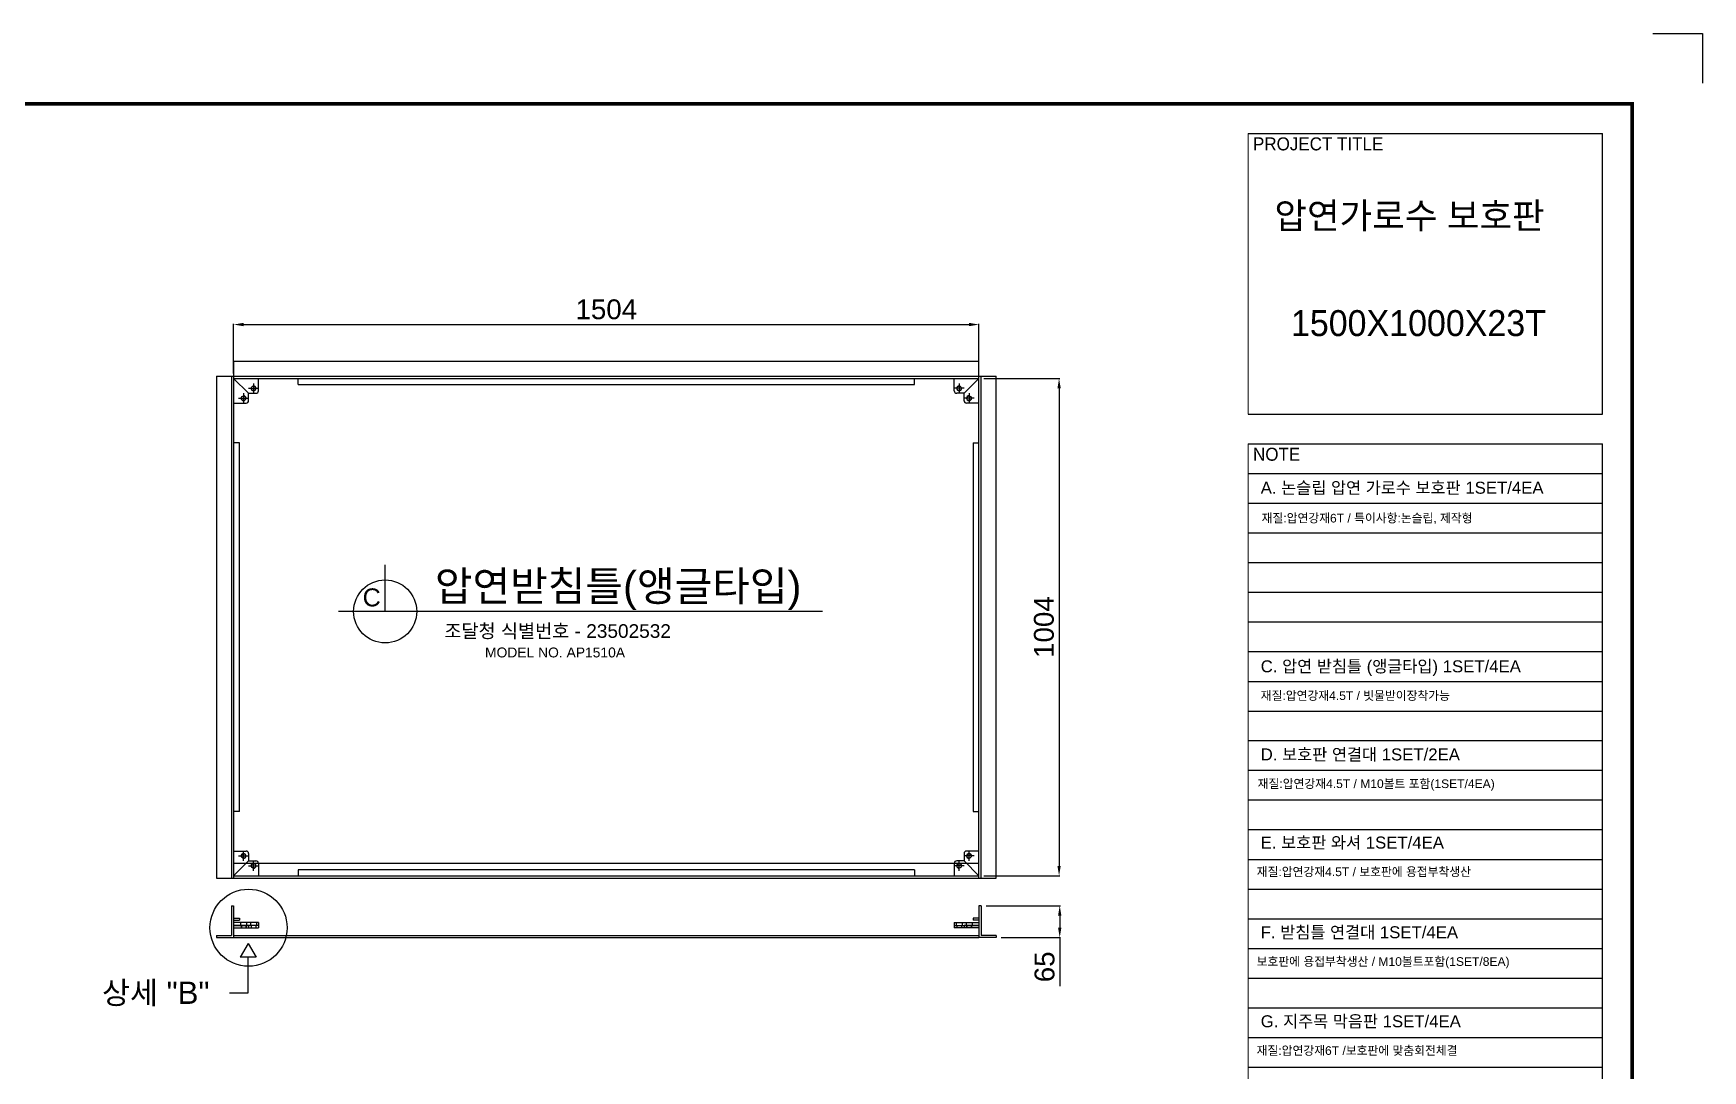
# Model space of a CAD drawing. Header units: millimetres. Extents: x 18896 to 24873, y -30985 to -26759.
# Drawn here: x 21504 to 24873, y -28853 to -26759 of the extents above; entities that cross this region are included whole.
import ezdxf
from ezdxf.enums import TextEntityAlignment as Align

# ---------------------------------------------------------------- set-up
doc = ezdxf.new("R2010")
doc.units = ezdxf.units.MM
doc.layers.add('LAYOUT', color=7, linetype='Continuous')
doc.layers.add('TEXT', color=7, linetype='Continuous')
doc.styles.add('H', font='')
doc.styles.get("Standard").update_dxf_attribs({"font": 'arial.ttf'})
doc.styles.get('H').set_extended_font_data('Dotum')
doc.dimstyles.new('ISO-25', dxfattribs={"dimtxt": 40, "dimasz": 20, "dimexe": 1.25, "dimexo": 10, "dimgap": 10, "dimtad": 1, "dimdec": 0, "dimtxsty": 'Standard', "dimcen": 2.5, "dimclrd": 3, "dimclre": 3, "dimclrt": 3, "dimadec": 0, "dimazin": 0, "dimtfac": 1, "dimtdec": 0, "dimtmove": 0, "dimatfit": 3, "dimfxl": 1, "dimarcsym": 0})

# ---------------------------------------------------------------- blocks, each defined once
blk = doc.blocks.new('*D33')
at = {"color": 3, "lineweight": -2}
for p, q in [((23427, -28519.6), (23576.7, -28519.6)), ((23575.4, -28539.6), (23575.4, -28564.1)), ((23457, -28584.1), (23576.7, -28584.1)), ((23575.4, -28584.1), (23575.4, -28681.9))]:
    blk.add_line(p, q, dxfattribs=at)
at = {"color": 3}
for points in [[(23578.8, -28539.6), (23572.1, -28539.6), (23575.4, -28519.6)], [(23572.1, -28564.1), (23578.8, -28564.1), (23575.4, -28584.1)]]:
    blk.add_solid(points, dxfattribs=at)
at = {"layer": 'Defpoints', "color": 0}
for p in [(23417, -28519.6), (23447, -28584.1), (23575.4, -28584.1)]:
    blk.add_point(p, dxfattribs=at)
at = {"color": 3, "insert": (23545, -28643), "char_height": 40, "attachment_point": 5, "rotation": 90}
blk.add_mtext('65', dxfattribs=at)
blk = doc.blocks.new('*D29')
at = {"color": 3, "lineweight": -2, "transparency": 16777216}
for p, q in [((21908.5, -27445.2), (21908.5, -27345.2)), ((21928.5, -27346.5), (23392.5, -27346.5)), ((23412.5, -27445.2), (23412.5, -27345.2))]:
    blk.add_line(p, q, dxfattribs=at)
at = {"color": 3, "transparency": 16777216}
for points in [[(21928.5, -27343.1), (21928.5, -27349.8), (21908.5, -27346.5)], [(23392.5, -27343.1), (23392.5, -27349.8), (23412.5, -27346.5)]]:
    blk.add_solid(points, dxfattribs=at)
at = {"layer": 'Defpoints', "color": 0, "transparency": 16777216}
for p in [(23412.5, -27346.5), (21908.5, -27455.2), (23412.5, -27455.2)]:
    blk.add_point(p, dxfattribs=at)
at = {"color": 3, "transparency": 16777216, "insert": (22660.5, -27316), "char_height": 40, "attachment_point": 5}
blk.add_mtext('1504', dxfattribs=at)
blk = doc.blocks.new('*D30')
at = {"color": 3, "lineweight": -2, "transparency": 16777216}
for p, q in [((23422.5, -27455.2), (23575.4, -27455.2)), ((23574.1, -27475.2), (23574.1, -28439.2)), ((23422.5, -28459.2), (23575.4, -28459.2))]:
    blk.add_line(p, q, dxfattribs=at)
at = {"color": 3, "transparency": 16777216}
for points in [[(23570.8, -27475.2), (23577.5, -27475.2), (23574.1, -27455.2)], [(23570.8, -28439.2), (23577.5, -28439.2), (23574.1, -28459.2)]]:
    blk.add_solid(points, dxfattribs=at)
at = {"layer": 'Defpoints', "color": 0, "transparency": 16777216}
for p in [(23412.5, -27455.2), (23412.5, -28459.2), (23574.1, -28459.2)]:
    blk.add_point(p, dxfattribs=at)
at = {"color": 3, "transparency": 16777216, "insert": (23543.7, -27957.2), "char_height": 40, "attachment_point": 5, "rotation": 90}
blk.add_mtext('1004', dxfattribs=at)
blk = doc.blocks.new('A$C2E731E15')
at = {"color": 1}
for p, q in [((-10, 0), (10, 0)), ((0, -10), (0, 10))]:
    blk.add_line(p, q, dxfattribs=at)
blk.add_circle((0, 0), 4.5)
at = {"color": 4}
blk.add_arc((0, 0), 5, 270, 180, dxfattribs=at)
blk = doc.blocks.new('A$C600E4CCD')
for p, q in [((0, 6), (0, 0)), ((50, 6), (0, 6)), ((50, 0), (0, 0)), ((50, 6), (50, 0))]:
    blk.add_line(p, q)
at = {"color": 2}
for p, q in [((14, 6), (14, 0)), ((26, 6), (26, 0)), ((34, 6), (34, 0)), ((46, 6), (46, 0))]:
    blk.add_line(p, q, dxfattribs=at)

msp = doc.modelspace()

# ---------------------------------------------------------------- linework, layer by layer
for p, q in [((24772.1, -26758.8), (24872.7, -26758.8)), ((24872.7, -26758.8), (24872.7, -26859.4)), ((23955.9, -26960.9), (24670.5, -26960.9)), ((24670.5, -27527.6), (24670.5, -26960.9)), ((21874, -27450.7), (21874, -28463.7)), ((21874, -27450.7), (23447, -27450.7)), ((21904, -27450.7), (21904, -28463.7)), ((21908.5, -27420.7), (21908.5, -28463.7)), ((21908.5, -27420.7), (23412.5, -27420.7)), ((23412.5, -28463.7), (23412.5, -27420.7)), ((23417, -28463.7), (23417, -27450.7)), ((23447, -28463.7), (23447, -27450.7)), ((21908.5, -27455.2), (23412.5, -27455.2)), ((21908.5, -27455.2), (21938.5, -27485.2)), ((21938.5, -27500.2), (21938.5, -27485.2)), ((21938.5, -27485.2), (21953.5, -27485.2)), ((21958.5, -27480.2), (21958.5, -27455.2)), ((22038.5, -27467.2), (22038.5, -27455.2)), ((22038.5, -27467.2), (23282.5, -27467.2)), ((23282.5, -27467.2), (23282.5, -27455.2)), ((23362.5, -27480.2), (23362.5, -27455.2)), ((23382.5, -27485.2), (23367.5, -27485.2)), ((23412.5, -27455.2), (23382.5, -27485.2)), ((23382.5, -27500.2), (23382.5, -27485.2)), ((21908.5, -27505.2), (21933.5, -27505.2)), ((23412.5, -27505.2), (23387.5, -27505.2)), ((23955.9, -27527.6), (24670.5, -27527.6)), ((21920.5, -27585.2), (21908.5, -27585.2)), ((21920.5, -28329.2), (21920.5, -27585.2)), ((23400.5, -27585.2), (23400.5, -28329.2)), ((23400.5, -27585.2), (23412.5, -27585.2)), ((23955.9, -27587.5), (24670.5, -27587.5)), ((24670.5, -30033.2), (24670.5, -27587.5)), ((23955.9, -27647.4), (24670.5, -27647.4)), ((23955.9, -27707.3), (24670.5, -27707.3)), ((23955.9, -27767.2), (24670.5, -27767.2)), ((22214.2, -27925.6), (22214.2, -27831.8)), ((23955.9, -27827.1), (24670.5, -27827.1)), ((23955.9, -27887), (24670.5, -27887)), ((23096.8, -27925.6), (22120.3, -27925.6)), ((23955.9, -27946.9), (24670.5, -27946.9)), ((23955.9, -28006.8), (24670.5, -28006.8)), ((23955.9, -28066.7), (24670.5, -28066.7)), ((23955.9, -28126.6), (24670.5, -28126.6)), ((23955.9, -28186.4), (24670.5, -28186.4)), ((23955.9, -28246.3), (24670.5, -28246.3)), ((23955.9, -28306.2), (24670.5, -28306.2)), ((21920.5, -28329.2), (21908.5, -28329.2)), ((23400.5, -28329.2), (23412.5, -28329.2)), ((23955.9, -28366.1), (24670.5, -28366.1)), ((21908.5, -28409.2), (21933.5, -28409.2)), ((21938.5, -28414.2), (21938.5, -28429.2)), ((23382.5, -28414.2), (23382.5, -28429.2)), ((23412.5, -28409.2), (23387.5, -28409.2)), ((23955.9, -28426), (24670.5, -28426)), ((21908.5, -28459.2), (21938.5, -28429.2)), ((21908.5, -28433.7), (23412.5, -28433.7)), ((21908.5, -28459.2), (23412.5, -28459.2)), ((21938.5, -28429.2), (21953.5, -28429.2)), ((21958.5, -28434.2), (21958.5, -28459.2)), ((23282.5, -28447.2), (22038.5, -28447.2)), ((22038.5, -28447.2), (22038.5, -28459.2)), ((23282.5, -28447.2), (23282.5, -28459.2)), ((23362.5, -28434.2), (23362.5, -28459.2)), ((23382.5, -28429.2), (23367.5, -28429.2)), ((23412.5, -28459.2), (23382.5, -28429.2)), ((21874, -28463.7), (23447, -28463.7)), ((23955.9, -28485.9), (24670.5, -28485.9)), ((21904, -28519.6), (21904, -28579.6)), ((21904, -28519.6), (21908.5, -28519.6)), ((21908.5, -28519.6), (21908.5, -28584.1)), ((23412.5, -28519.6), (23412.5, -28584.1)), ((23417, -28519.6), (23412.5, -28519.6)), ((23417, -28519.6), (23417, -28579.6)), ((21908.5, -28544.6), (21920.5, -28544.6)), ((21908.5, -28549.1), (21920.5, -28549.1)), ((21908.5, -28559.6), (21938.5, -28559.6)), ((21920.5, -28544.6), (21920.5, -28549.1)), ((21938.5, -28559.6), (21938.5, -28564.1)), ((21958.5, -28559.6), (21958.5, -28564.1)), ((23362.5, -28559.6), (23362.5, -28564.1)), ((23412.5, -28559.6), (23382.5, -28559.6)), ((23382.5, -28559.6), (23382.5, -28564.1)), ((23412.5, -28559.6), (23382.5, -28559.6)), ((23382.5, -28559.6), (23382.5, -28564.1)), ((23412.5, -28544.6), (23400.5, -28544.6)), ((23400.5, -28544.6), (23400.5, -28549.1)), ((23412.5, -28549.1), (23400.5, -28549.1)), ((23955.9, -28545.8), (24670.5, -28545.8)), ((21874, -28579.6), (21874, -28584.1)), ((21874, -28579.6), (21904, -28579.6)), ((21874, -28584.1), (21908.5, -28584.1)), ((21908.5, -28564.1), (21938.5, -28564.1)), ((21908.5, -28584.1), (23412.5, -28584.1)), ((21937.8, -28596), (21921.6, -28623.4)), ((21937.8, -28596), (21954, -28623.4)), ((21938.5, -28564.1), (21958.5, -28564.1)), ((23382.5, -28564.1), (23362.5, -28564.1)), ((23412.5, -28564.1), (23382.5, -28564.1)), ((23412.5, -28564.1), (23382.5, -28564.1)), ((23447, -28584.1), (23412.5, -28584.1)), ((23447, -28579.6), (23417, -28579.6)), ((23447, -28579.6), (23447, -28584.1)), ((21954, -28623.4), (21921.6, -28623.4)), ((21937.8, -28695.6), (21937.8, -28623.4)), ((23955.9, -28605.7), (24670.5, -28605.7)), ((21900.2, -28695.6), (21937.8, -28695.6)), ((23955.9, -28665.6), (24670.5, -28665.6)), ((23955.9, -28725.5), (24670.5, -28725.5)), ((23955.9, -28785.4), (24670.5, -28785.4)), ((23955.9, -28845.3), (24670.5, -28845.3))]:
    msp.add_line(p, q)
at = {"color": 0, "lineweight": 20}
for p, q in [((23955.9, -27527.6), (23955.9, -26960.9)), ((23955.9, -30033.2), (23955.9, -27587.5))]:
    msp.add_line(p, q, dxfattribs=at)
at = {"color": 4}
for p, q in [((21923.5, -28559.6), (21923.5, -28564.1)), ((21933.5, -28559.6), (21933.5, -28564.1)), ((21943.5, -28559.6), (21943.5, -28564.1)), ((21953.5, -28559.6), (21953.5, -28564.1)), ((23367.5, -28559.6), (23367.5, -28564.1)), ((23377.5, -28559.6), (23377.5, -28564.1)), ((23387.5, -28559.6), (23387.5, -28564.1)), ((23387.5, -28559.6), (23387.5, -28564.1)), ((23397.5, -28559.6), (23397.5, -28564.1)), ((23397.5, -28559.6), (23397.5, -28564.1))]:
    msp.add_line(p, q, dxfattribs=at)
at = {"color": 2}
for p, q in [((21924, -28559.6), (21924, -28564.1)), ((21933, -28559.6), (21933, -28564.1)), ((21944, -28559.6), (21944, -28564.1)), ((21953, -28559.6), (21953, -28564.1)), ((23368, -28559.6), (23368, -28564.1)), ((23377, -28559.6), (23377, -28564.1)), ((23388, -28559.6), (23388, -28564.1)), ((23388, -28559.6), (23388, -28564.1)), ((23397, -28559.6), (23397, -28564.1)), ((23397, -28559.6), (23397, -28564.1)), ((21908.5, -28579.6), (23412.5, -28579.6))]:
    msp.add_line(p, q, dxfattribs=at)
for centre, radius in [((22214.2, -27925.6), 63.6), ((21938.5, -28564.1), 77.8)]:
    msp.add_circle(centre, radius)
for centre, start, end in [((21953.5, -27480.2), 270, 0), ((23367.5, -27480.2), 180, 270), ((21933.5, -27500.2), 270, 0), ((23387.5, -27500.2), 180, 270), ((21933.5, -28414.2), 0, 90), ((23387.5, -28414.2), 90, 180), ((21953.5, -28434.2), 0, 90), ((23367.5, -28434.2), 90, 180)]:
    msp.add_arc(centre, 5, start, end)
at = {"layer": 'LAYOUT'}
for p, q in [((24730.4, -26901), (22969.5, -26901)), ((24730.4, -27296.4), (24730.4, -26901))]:
    msp.add_line(p, q, dxfattribs=at)
at = {"layer": 'LAYOUT', "const_width": 7.11}
msp.add_lwpolyline([(19038.6, -30842.6), (24730.4, -30842.6), (24730.4, -26901), (19038.6, -26901)], close=True, dxfattribs=at)

# ---------------------------------------------------------------- block references
for p, rotation in [((21928.5, -27495.2), 269.9999999999999), ((21948.5, -27475.2), 269.9999999999999), ((23372.5, -27475.2), 180), ((23392.5, -27495.2), 180), ((23392.5, -28419.2), 90), ((23372.5, -28439.2), 90)]:
    msp.add_blockref('A$C2E731E15', p, dxfattribs=dict(rotation=rotation))
for name, p in [('A$C2E731E15', (21928.5, -28419.2)), ('A$C2E731E15', (21948.5, -28439.2)), ('A$C600E4CCD', (21908.5, -28559.6))]:
    msp.add_blockref(name, p)
at = {"xscale": -1}
msp.add_blockref('A$C600E4CCD', (23412.5, -28559.6), dxfattribs=at)

# ---------------------------------------------------------------- texts
at = {"style": 'H'}
for s, height, p in [('PROJECT TITLE', 26.204, (23965.5, -26994.9)), ('압연가로수 보호판', 52.41, (24008.7, -27153.1)), ('1500X1000X23T', 52.408, (24042, -27369.8)), ('NOTE', 26.2, (23965.5, -27621.4))]:
    msp.add_text(s, height=height, dxfattribs=at).set_placement(p)
for s, height, p in [('A. 논슬립 압연 가로수 보호판 1SET/4EA', 24.2, (23981, -27688)), ('재질:압연강재6T / 특이사항:논슬립, 제작형', 17.424, (23982.9, -27746)), ('C', 36.3, (22168.8, -27915.4)), ('조달청 식별번호 - 23502532', 27.5, (22333.6, -27978.9)), ('MODEL NO. AP1510A', 20, (22415.7, -28018.4)), ('C. 압연 받침틀 (앵글타입) 1SET/4EA', 24.2, (23981, -28048.5)), ('재질:압연강재4.5T / 빗물받이장착가능', 17.424, (23981.1, -28104.3)), ('D. 보호판 연결대 1SET/2EA', 24.2, (23981, -28226.3)), (' 재질:압연강재4.5T / M10볼트 포함(1SET/4EA)', 17.424, (23968.1, -28282.1)), ('E. 보호판 와셔 1SET/4EA', 24.2, (23981, -28404.2)), ('재질:압연강재4.5T / 보호판에 용접부착생산', 17.424, (23973, -28459.9)), ('F. 받침틀 연결대 1SET/4EA', 24.2, (23981, -28585.3)), ('  보호판에 용접부착생산 / M10볼트포함(1SET/8EA)', 17.424, (23959.3, -28641)), ('G. 지주목 막음판 1SET/4EA', 24.2, (23981, -28765)), ('  재질:압연강재6T /보호판에 맞춤회전체결', 17.424, (23959.3, -28820.7))]:
    msp.add_text(s, height=height).set_placement(p)
at = {"color": 4}
msp.add_text('상세 "B"', height=45, dxfattribs=at).set_placement((21642.8, -28717.8))
at = {"layer": 'TEXT'}
msp.add_text('압연받침틀(앵글타입)', height=60.5, dxfattribs=at).set_placement((22684.4, -27904.8), align=Align.CENTER)

# ---------------------------------------------------------------- dimensions: what is measured, and where the dimension line sits
dim = msp.add_linear_dim(base=(23412.5, -27346.5), p1=(21908.5, -27455.2), p2=(23412.5, -27455.2), dimstyle='ISO-25')
dim.commit()
dim.dimension.update_dxf_attribs({"geometry": '*D29', "text_midpoint": (22660.5, -27316)})
for base, p1, p2, picture, middle in [((23574.1, -28459.2), (23412.5, -27455.2), (23412.5, -28459.2), '*D30', (23543.7, -27957.2)), ((23575.4412744, -28584.1181767), (23417.0251353, -28519.6181767), (23447.0251353, -28584.1181767), '*D33', (23545.0183549, -28643.0267715))]:
    dim = msp.add_linear_dim(base=base, p1=p1, p2=p2, angle=90, dimstyle='ISO-25')
    dim.commit()
    dim.dimension.update_dxf_attribs({"geometry": picture, "text_midpoint": middle})

doc.saveas('drawing.dxf')
